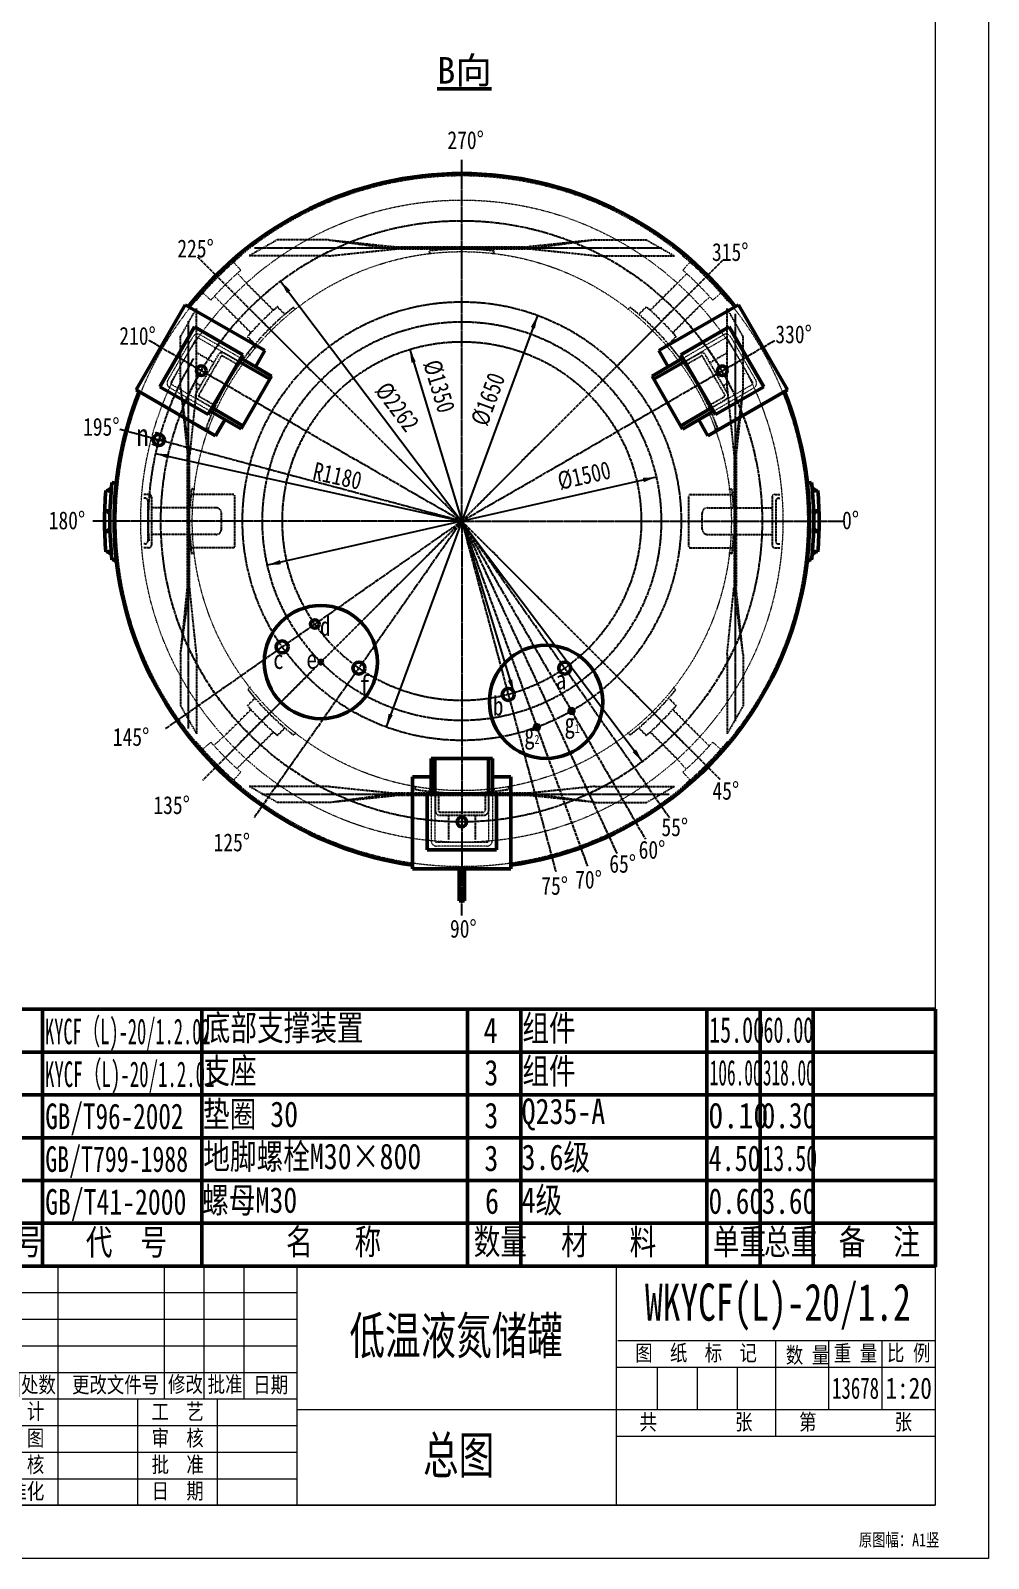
# Model space of a CAD drawing. Header units: millimetres. Extents: x 1505 to 130937, y -44938 to 37032.
# Drawn here: x 10013 to 13616, y -4322 to 1426 of the extents above; entities that cross this region are included whole.
import ezdxf

# ---------------------------------------------------------------- set-up
doc = ezdxf.new("R2010")
doc.units = ezdxf.units.MM
for name, pattern in [('ACAD_ISO02W100_1_1', [12, 1, -1, 1, -1, 1, -1, 1, -1, 1, -1, 1, -1]), ('ACISOTGB', [16, 11, -1, 1, -1, 1, -1]), ('AM_ISO02W050', [2, 1, -1]), ('AM_ISO02W050x2', [2, 1, -1]), ('AM_ISO08W050', [16, 13, -1, 1, -1]), ('AM_ISO08W050_1_1', [16, 13, -1, 1, -1])]:
    doc.linetypes.add(name, pattern=pattern)
for name, color, linetype, lineweight in [('4虚线层', 6, 'ACAD_ISO02W100_1_1', 18), ('6', 2, 'Continuous', 18), ('AM_0', 7, 'Continuous', 50), ('AM_1', 3, 'ACISOTGB', 25), ('AM_10', 7, 'AM_ISO08W050_1_1', 50), ('AM_3', 6, 'AM_ISO02W050', 25), ('AM_5', 3, 'Continuous', 25), ('AM_7', 4, 'AM_ISO08W050', 25), ('CDRAFT0', 7, 'Continuous', 18), ('RAHM2', 1, 'Continuous', 18), ('RAHM5', 7, 'Continuous', 18), ('TILE1', 5, 'Continuous', 18)]:
    doc.layers.add(name, color=color, linetype=linetype, lineweight=lineweight)
doc.styles.add('ACANSTS', font='')
doc.styles.add('HZ', font='', dxfattribs={"width": 0.7})
doc.styles.add('PC_TEXTSTYLE', font='', dxfattribs={"width": 0.8})
doc.styles.get("Standard").update_dxf_attribs({"font": 'txt', "width": 0.8})
doc.styles.add('UserTxtStyle2', font='', dxfattribs={"width": 0.65})
doc.styles.add('UserTxtStyle34', font='', dxfattribs={"width": 0.8628})
doc.styles.add('UserTxtStyle35', font='', dxfattribs={"width": 0.780367})
doc.styles.add('UserTxtStyle45', font='', dxfattribs={"width": 0.737008})
doc.styles.add('UserTxtStyle46', font='', dxfattribs={"width": 0.683109})
doc.styles.add('UserTxtStyle47', font='', dxfattribs={"width": 0.745188})
doc.styles.add('UserTxtStyle48', font='', dxfattribs={"width": 0.630578})
doc.styles.add('UserTxtStyle49', font='', dxfattribs={"width": 0.721659})
doc.styles.add('UserTxtStyle50', font='', dxfattribs={"width": 0.540595})
doc.styles.add('UserTxtStyle51', font='', dxfattribs={"width": 0.496851})
doc.styles.add('UserTxtStyle52', font='', dxfattribs={"width": 0.527964})
doc.styles.add('UserTxtStyle53', font='', dxfattribs={"width": 0.572601})
doc.styles.get('ACANSTS').set_extended_font_data('宋体')
doc.styles.get('HZ').set_extended_font_data('宋体')
doc.styles.get('PC_TEXTSTYLE').set_extended_font_data('宋体')
doc.styles.get('UserTxtStyle2').set_extended_font_data('宋体')
doc.styles.get('UserTxtStyle34').set_extended_font_data('宋体')
doc.styles.get('UserTxtStyle35').set_extended_font_data('宋体')
doc.styles.get('UserTxtStyle45').set_extended_font_data('宋体')
doc.styles.get('UserTxtStyle46').set_extended_font_data('宋体')
doc.styles.get('UserTxtStyle47').set_extended_font_data('宋体')
doc.styles.get('UserTxtStyle48').set_extended_font_data('宋体')
doc.styles.get('UserTxtStyle49').set_extended_font_data('宋体')
doc.styles.get('UserTxtStyle50').set_extended_font_data('宋体')
doc.styles.get('UserTxtStyle51').set_extended_font_data('宋体')
doc.styles.get('UserTxtStyle52').set_extended_font_data('宋体')
doc.styles.get('UserTxtStyle53').set_extended_font_data('宋体')
doc.dimstyles.new('AM_GB$3', dxfattribs={"dimtxt": 3.371484, "dimasz": 2.5, "dimexe": 1, "dimexo": 1, "dimgap": 2.088633, "dimtad": 1, "dimdsep": 46, "dimtxsty": 'Standard', "dimblk": 'NONE', "dimcen": 0, "dimdle": 5, "dimclrd": 256, "dimclre": 256, "dimclrt": 2, "dimadec": 0, "dimazin": 2, "dimtfac": 0.707107, "dimtdec": 3, "dimtmove": 2, "dimatfit": 0, "dimfxl": 1, "dimfrac": 2, "dimtolj": 1, "dimlwd": 18, "dimarcsym": 0})
doc.dimstyles.new('AM_GB$4', dxfattribs={"dimtxt": 3.371484, "dimasz": 2.5, "dimexe": 1, "dimexo": 1, "dimgap": 2.088633, "dimtad": 1, "dimdsep": 46, "dimtxsty": 'Standard', "dimblk": 'NONE', "dimcen": 0, "dimdle": 5, "dimclrd": 256, "dimclre": 256, "dimclrt": 2, "dimadec": 0, "dimazin": 2, "dimtfac": 0.707107, "dimtdec": 3, "dimtofl": 0, "dimtmove": 2, "dimatfit": 0, "dimfxl": 1, "dimfrac": 2, "dimtolj": 1, "dimlwd": 18, "dimarcsym": 0})

# ---------------------------------------------------------------- blocks, each defined once
blk = doc.blocks.new('*X3')
at = {"layer": 'CDRAFT0'}
blk.add_lwpolyline([(500, 200), (500, 16620), (11680, 16620), (11680, 200), (500, 200)], dxfattribs=at)
at = {"layer": 'TILE1'}
blk.add_lwpolyline([(0, 16820), (11880, 16820), (11880, 0), (0, 0)], dxfattribs=at)
at = {"layer": '6', "color": 1, "insert": (11392.6, 94), "char_height": 48.16, "width": 488.344, "attachment_point": 1, "line_spacing_factor": 1.37}
blk.add_mtext('原图幅：A1竖', dxfattribs=at)
blk = doc.blocks.new('*X4')
at = {"layer": 'CDRAFT0'}
for p, q in [((-3600, 0), (-3600, 900)), ((-3600, 900), (0, 900)), ((-3447.7, 400), (-3447.7, 900)), ((-3300, 0), (-3300, 900)), ((-2900, 400), (-2900, 900)), ((-2750, 400), (-2750, 900)), ((-2600, 400), (-2600, 900)), ((-2400, 0), (-2400, 900)), ((-1200, 900), (-1200, 0)), ((0, 900), (0, 0)), ((-1194.4, 620), (0, 620)), ((-600, 261.7), (-600, 620)), ((-400, 360), (-400, 620)), ((-200, 360.6), (-200, 620)), ((-1199.3, 520), (0, 520)), ((-3600, 400), (-2400, 400)), ((-3000, 0), (-3000, 400)), ((-2700, 0.3), (-2700, 400)), ((-2400, 360), (0, 360)), ((-1200, 260), (0, 260)), ((-3600, 0), (0, 0))]:
    blk.add_line(p, q, dxfattribs=at)
at = {"layer": 'RAHM2'}
for p, q in [((-3600, 800), (-2400, 800)), ((-3600, 700), (-2400, 700)), ((-3600, 600), (-2400, 600)), ((-1044.4, 360.6), (-1044.4, 520)), ((-894.4, 360.6), (-894.4, 520)), ((-744.4, 360.6), (-744.4, 520)), ((-3600, 500), (-2400, 500)), ((-3600, 300), (-2400, 300)), ((-3600, 200), (-2400, 200)), ((-3600, 100), (-2400, 100))]:
    blk.add_line(p, q, dxfattribs=at)
for s, insert, char_height, width, attachment_point, style in [('图  纸  标  记', (-900, 570), 60, 698, 5, 'PC_TEXTSTYLE'), ('数 量', (-562.3, 528.3), 60, 247.2, 7, 'PC_TEXTSTYLE'), ('重 量', (-300, 570), 60, 247.6, 5, 'PC_TEXTSTYLE'), ('比 例', (-100, 570), 60, 232.4, 5, 'PC_TEXTSTYLE'), ('标记', (-3523.9, 450), 60, 195.6, 5, 'PC_TEXTSTYLE'), ('处数', (-3373.9, 450), 60, 194.4, 5, 'PC_TEXTSTYLE'), (' 更改文件号', (-3100, 450), 60, 556.8, 5, 'PC_TEXTSTYLE'), ('修改', (-2820.7, 451.8), 60, 196.4, 5, 'PC_TEXTSTYLE'), ('批准', (-2671.7, 451.8), 60, 196.4, 5, 'PC_TEXTSTYLE'), ('日期', (-2500, 450), 60, 176.4, 5, 'PC_TEXTSTYLE'), ('13678', (-300, 440), 80, 270.833, 5, 'UserTxtStyle2'), ('设  计', (-3450, 350), 60, 297.2, 5, 'PC_TEXTSTYLE'), ('工  艺', (-2850, 350), 60, 295.6, 5, 'PC_TEXTSTYLE'), ('共         张', (-900, 310), 60, 657.6, 5, 'PC_TEXTSTYLE'), ('第         张', (-300, 310), 60, 657.2, 5, 'PC_TEXTSTYLE'), ('制  图', (-3450, 250), 60, 294, 5, 'PC_TEXTSTYLE'), ('审  核', (-2850, 250), 60, 294, 5, 'PC_TEXTSTYLE'), ('校  核', (-3450, 150), 60, 296.8, 5, 'PC_TEXTSTYLE'), ('批  准', (-2850, 150), 60, 298.8, 5, 'PC_TEXTSTYLE'), ('标准化', (-3450, 50), 60, 298.4, 5, 'PC_TEXTSTYLE'), ('日  期', (-2850, 50.3), 60, 278.8, 5, 'PC_TEXTSTYLE')]:
    blk.add_mtext(s, dxfattribs=dict(at, insert=insert, char_height=char_height, width=width, attachment_point=attachment_point, style=style))
at = {"layer": 'RAHM2', "color": 2, "insert": (-100, 440), "char_height": 80, "width": 266.133, "attachment_point": 5, "style": 'PC_TEXTSTYLE'}
blk.add_mtext('1:20', dxfattribs=at)
at = {"layer": 'RAHM5', "char_height": 140, "attachment_point": 5, "style": 'HZ'}
for s, insert, width in [('WKYCF(L)-20/1.2', (-592, 745.6), 1554.933), ('低温液氮储罐', (-1802.7, 630.4), 1245.417), ('总图', (-1793.2, 181.1), 400.167)]:
    blk.add_mtext(s, dxfattribs=dict(at, insert=insert, width=width))
blk = doc.blocks.new('*X142')
at = {"layer": 'AM_0', "color": 7}
blk.add_line((9817.2, -2256.5), (13417.2, -2256.5), dxfattribs=at)
at = {"layer": 'AM_0', "color": 1}
for p, q in [((10057.2, -2256.5), (10057.2, -2417.5)), ((10657.2, -2256.5), (10657.2, -2417.5)), ((11657.2, -2256.5), (11657.2, -2417.5)), ((11857.2, -2256.5), (11857.2, -2417.5)), ((12557.2, -2256.5), (12557.2, -2417.5)), ((12757.2, -2256.5), (12757.2, -2417.5)), ((12957.2, -2256.5), (12957.2, -2417.5)), ((9817.2, -2417.5), (13417.2, -2417.5)), ((10057.2, -2417.5), (10057.2, -2578.5)), ((10657.2, -2417.5), (10657.2, -2578.5)), ((11657.2, -2417.5), (11657.2, -2578.5)), ((11857.2, -2417.5), (11857.2, -2578.5)), ((12557.2, -2417.5), (12557.2, -2578.5)), ((12757.2, -2417.5), (12757.2, -2578.5)), ((12957.2, -2417.5), (12957.2, -2578.5)), ((9817.2, -2578.5), (13417.2, -2578.5)), ((10057.2, -2578.5), (10057.2, -2739.5)), ((10657.2, -2578.5), (10657.2, -2739.5)), ((11657.2, -2578.5), (11657.2, -2739.5)), ((11857.2, -2578.5), (11857.2, -2739.5)), ((12557.2, -2578.5), (12557.2, -2739.5)), ((12757.2, -2578.5), (12757.2, -2739.5)), ((12957.2, -2578.5), (12957.2, -2739.5)), ((9817.2, -2739.5), (13417.2, -2739.5)), ((10057.2, -2739.5), (10057.2, -2900.5)), ((10657.2, -2739.5), (10657.2, -2900.5)), ((11657.2, -2739.5), (11657.2, -2900.5)), ((11857.2, -2739.5), (11857.2, -2900.5)), ((12557.2, -2739.5), (12557.2, -2900.5)), ((12757.2, -2739.5), (12757.2, -2900.5)), ((12957.2, -2739.5), (12957.2, -2900.5)), ((9817.2, -2900.5), (13417.2, -2900.5)), ((10057.2, -2900.5), (10057.2, -3061.5)), ((10657.2, -2900.5), (10657.2, -3061.5)), ((11657.2, -2900.5), (11657.2, -3061.5)), ((11857.2, -2900.5), (11857.2, -3061.5)), ((12557.2, -2900.5), (12557.2, -3061.5)), ((12757.2, -2900.5), (12757.2, -3061.5)), ((12957.2, -2900.5), (12957.2, -3061.5)), ((9817.2, -3061.5), (13417.2, -3061.5)), ((10057.2, -3061.5), (10057.2, -3222.5)), ((10657.2, -3061.5), (10657.2, -3222.5)), ((11657.2, -3061.5), (11657.2, -3222.5)), ((11857.2, -3061.5), (11857.2, -3222.5)), ((12557.2, -3061.5), (12557.2, -3222.5)), ((12757.2, -3061.5), (12757.2, -3222.5)), ((12957.2, -3061.5), (12957.2, -3222.5))]:
    blk.add_line(p, q, dxfattribs=at)
at = {"layer": 'AM_0', "color": 7}
blk.add_lwpolyline([(9817.2, -2256.5), (9817.2, -3222.5), (13417.2, -3222.5), (13417.2, -2256.5)], dxfattribs=at)
at = {"layer": 'AM_0', "color": 2, "line_spacing_factor": 1.37}
for s, insert, char_height, width, attachment_point in [('5', (9900.1, -2383.5), 96.3, 60, 7), ('底部支撑装置', (10664.5, -2277.6), 96.33, 941.333, 1), ('4', (11717.2, -2383.5), 96.3, 64.286, 7), ('组件', (11863, -2279.3), 96.33, 304, 1), ('4', (9897.2, -2544.5), 96.3, 64.286, 7), ('支座', (10663, -2439.5), 96.33, 298.667, 1), ('3', (11720.1, -2544.5), 96.3, 60, 7), ('组件', (11863, -2440.3), 96.33, 304, 1), ('3', (9900.1, -2705.5), 96.3, 60, 7), ('垫圈 30', (10661.7, -2603), 96.33, 589.714, 1), ('3', (11720.1, -2705.5), 96.3, 60, 7), ('Q235-A', (11860.2, -2712.6), 96.33, 505.714, 7), ('地脚螺栓M30×800', (10662.8, -2761.5), 96.328, 1455.165, 1), ('3.6级', (11860.2, -2764.8), 96.33, 404.762, 1), ('2', (9900.4, -2866.5), 96.3, 60, 7), ('3', (11720.1, -2866.5), 96.3, 60, 7), ('螺母M30', (10658.6, -2925.8), 96.33, 620, 1), ('6', (11722.7, -3027.5), 96.3, 57.143, 7), ('4级', (11860.2, -2925.8), 96.33, 267.619, 1), ('1', (9912.2, -3027.5), 96.3, 40, 7), ('序号', (9857.4, -3083.5), 96.33, 296, 1), ('代  号', (10220.8, -3084.3), 96.33, 612.571, 1), ('名   称', (10974.3, -3082.6), 96.33, 810.286, 1), ('数量', (11680.1, -3082.6), 96.33, 305.333, 1), ('材   料', (12009, -3083.5), 96.33, 923.81, 1), ('单重', (12579.7, -3082.6), 96.33, 304, 1), ('总重', (12771.6, -3082.6), 96.33, 293.333, 1), ('备  注', (13053.6, -3083.5), 96.33, 639.238, 1)]:
    blk.add_mtext(s, dxfattribs=dict(at, insert=insert, char_height=char_height, width=width, attachment_point=attachment_point))
at = {"layer": 'AM_0', "color": 2, "attachment_point": 7, "line_spacing_factor": 1.37}
for s, insert, char_height, width, style in [('KYCF（L)-20/1.2.02', (10067.3, -2413.5), 96.328, 852.756, 'UserTxtStyle52'), ('15.00', (12565.7, -2383.5), 96.33, 249.979, 'UserTxtStyle48'), ('60.00', (12770, -2383.5), 96.33, 239.558, 'UserTxtStyle53'), ('KYCF（L)-20/1.2.01', (10067.1, -2574.5), 96.328, 847.947, 'UserTxtStyle50'), ('106.00', (12567.7, -2544.5), 96.33, 244.877, 'UserTxtStyle51'), ('318.00', (12767.7, -2544.5), 96.33, 244.877, 'UserTxtStyle51'), ('GB/T96-2002', (10068.1, -2730.6), 96.328, 819.598, 'UserTxtStyle49'), ('0.10', (12562.3, -2705.5), 96.33, 258.733, 'UserTxtStyle34'), ('0.30', (12763.5, -2705.5), 96.33, 250.832, 'UserTxtStyle35'), ('GB/T799-1988', (10068.5, -2891.6), 96.328, 826.46, 'UserTxtStyle46'), ('4.50', (12564, -2866.5), 96.33, 239.525, 'UserTxtStyle47'), ('13.50', (12765.7, -2866.5), 96.33, 249.979, 'UserTxtStyle48'), ('GB/T41-2000', (10067.9, -3052.6), 96.328, 821.237, 'UserTxtStyle45'), ('0.60', (12563.5, -3027.5), 96.33, 250.832, 'UserTxtStyle35'), ('3.60', (12763.5, -3027.5), 96.33, 250.926, 'UserTxtStyle35')]:
    blk.add_mtext(s, dxfattribs=dict(at, insert=insert, char_height=char_height, width=width, style=style))
blk = doc.blocks.new('*X280')
at = {"layer": 'AM_5'}
for points in [[(10953.6, 482.9), (10990.4, 448), (10977.1, 438)], [(12314.4, -1323.9), (12291, -1279), (12277.7, -1289)]]:
    blk.add_hatch(color=256, dxfattribs=at).paths.add_polyline_path(points, flags=0)
blk.add_line((10953.6, 482.9), (12314.4, -1323.9), dxfattribs=at)
at = {"layer": 'AM_5', "color": 2, "insert": (11391.4, 9.7), "char_height": 67.43, "width": 371.566, "attachment_point": 5, "rotation": 306.98391, "line_spacing_factor": 1.37}
blk.add_mtext('%%C2262', dxfattribs=at)
blk = doc.blocks.new('_NONE')
blk = doc.blocks.new('*X281')
at = {"layer": 'AM_5'}
for points in [[(11439.2, 226.1), (11461.7, 180.7), (11445.7, 175.8)], [(11831.3, -1065.7), (11824.7, -1015.4), (11808.8, -1020.3)]]:
    blk.add_hatch(color=256, dxfattribs=at).paths.add_polyline_path(points, flags=0)
blk.add_line((11439.2, 226.1), (11831.3, -1065.7), dxfattribs=at)
at = {"layer": 'AM_5', "color": 2, "insert": (11549.2, 87.3), "char_height": 67.43, "width": 514.428, "attachment_point": 5, "rotation": 286.88581, "line_spacing_factor": 1.37}
blk.add_mtext('%%C1350', dxfattribs=at)
blk = doc.blocks.new('*X282')
at = {"layer": 'AM_5'}
for points in [[(12366.7, -254.1), (12319.8, -273.3), (12316.1, -257)], [(10903.8, -585.5), (10954.4, -582.6), (10950.7, -566.3)]]:
    blk.add_hatch(color=256, dxfattribs=at).paths.add_polyline_path(points, flags=0)
blk.add_line((12366.7, -254.1), (10903.8, -585.5), dxfattribs=at)
at = {"layer": 'AM_5', "color": 2, "insert": (12095.7, -248.9), "char_height": 67.43, "width": 272.84, "attachment_point": 5, "rotation": 12.7642, "line_spacing_factor": 1.37}
blk.add_mtext('%%C1500', dxfattribs=at)
blk = doc.blocks.new('*X283')
at = {"layer": 'AM_5'}
for points in [[(11920, 354.5), (11910.6, 304.7), (11894.9, 310.4)], [(11350.4, -1194.1), (11375.5, -1150), (11359.9, -1144.3)]]:
    blk.add_hatch(color=256, dxfattribs=at).paths.add_polyline_path(points, flags=0)
blk.add_line((11920, 354.5), (11350.4, -1194.1), dxfattribs=at)
at = {"layer": 'AM_5', "color": 2, "insert": (11734.6, 38.7), "char_height": 67.43, "width": 469.096, "attachment_point": 5, "rotation": 69.80516, "line_spacing_factor": 1.37}
blk.add_mtext('%%C1650', dxfattribs=at)
blk = doc.blocks.new('*X334')
at = {"layer": 'AM_3', "linetype": 'AM_ISO02W050x2', "lineweight": 25}
for p, q in [((10500.7, -95.1), (10495.5, -114.4)), ((10495.5, -114.4), (10514.8, -119.6)), ((10495.6, -113.8), (10500.2, -111.2)), ((10495.9, -112.7), (10500, -110.4)), ((10496, -114.6), (10500.6, -111.9)), ((10496.2, -111.6), (10500, -109.4)), ((10496.6, -110.4), (10500.2, -108.3)), ((10496.9, -109.3), (10500.5, -107.2)), ((10497.2, -108.1), (10500.8, -106)), ((10497.2, -114.9), (10501.2, -112.5)), ((10497.5, -107), (10501.1, -104.9)), ((10497.8, -105.9), (10501.4, -103.7)), ((10498.1, -104.7), (10501.8, -102.6)), ((10498.3, -115.2), (10502, -113)), ((10498.4, -103.6), (10502.1, -101.5)), ((10498.7, -102.4), (10502.4, -100.3)), ((10499, -101.3), (10502.7, -99.2)), ((10499.3, -100.2), (10502.9, -98.1)), ((10499.4, -115.5), (10503.1, -113.4)), ((10499.6, -99), (10502.8, -97.2)), ((10499.9, -97.9), (10502.4, -96.4)), ((10500.1, -108.9), (10502.8, -98.8)), ((10500.2, -96.8), (10501.9, -95.8)), ((10500.5, -95.6), (10501.1, -95.3)), ((10500.6, -115.8), (10504.3, -113.7)), ((10501.7, -116.1), (10505.4, -114)), ((10512.7, -115.9), (10502.5, -113.2)), ((10502.9, -116.4), (10506.5, -114.3)), ((10504, -116.7), (10507.7, -114.6)), ((10505.1, -117), (10508.8, -114.9)), ((10506.3, -117.3), (10509.9, -115.2)), ((10507.4, -117.6), (10511.1, -115.5)), ((10508.6, -117.9), (10512.2, -115.8)), ((10509.7, -118.2), (10513.3, -116.2)), ((10510.8, -118.5), (10514, -116.7)), ((10512, -118.8), (10514.5, -117.4)), ((10513.1, -119.1), (10514.8, -118.1)), ((10514.2, -119.4), (10514.9, -119.1))]:
    blk.add_line(p, q, dxfattribs=at)
for centre, radius, start, end in [((10503.4, -109.8), 3.5, 165, 255), ((10499.9, -98), 3, 345, 75), ((10511.9, -118.8), 3, 345, 75)]:
    blk.add_arc(centre, radius, start, end, dxfattribs=at)
blk = doc.blocks.new('*X335')
at = {"layer": 'AM_3', "linetype": 'AM_ISO02W050x2', "lineweight": 25}
for p, q in [((10476.7, -109.4), (10476.1, -109.7)), ((10477.8, -109.7), (10476.1, -110.7)), ((10476.2, -109.2), (10495.5, -114.4)), ((10479, -110), (10476.4, -111.5)), ((10480.1, -110.3), (10476.9, -112.1)), ((10481.2, -110.6), (10477.7, -112.7)), ((10488.4, -115.6), (10478.3, -112.9)), ((10482.4, -110.9), (10478.7, -113)), ((10483.5, -111.2), (10479.8, -113.3)), ((10484.6, -111.5), (10481, -113.6)), ((10485.8, -111.8), (10482.1, -113.9)), ((10486.9, -112.1), (10483.2, -114.2)), ((10488.1, -112.4), (10484.4, -114.6)), ((10489.2, -112.7), (10485.5, -114.9)), ((10490.3, -113), (10486.7, -115.2)), ((10491.5, -113.3), (10487.8, -115.5)), ((10492.6, -113.7), (10488.9, -115.8)), ((10493.8, -114), (10489.7, -116.3)), ((10494.9, -114.3), (10490.3, -116.9)), ((10495.5, -114.4), (10490.3, -133.7)), ((10491.7, -128.6), (10488.1, -130.7)), ((10488.2, -130.1), (10490.9, -119.9)), ((10491.4, -129.8), (10488.2, -131.6)), ((10492, -127.5), (10488.3, -129.6)), ((10491.1, -130.9), (10488.5, -132.4)), ((10492.3, -126.4), (10488.6, -128.5)), ((10492.6, -125.2), (10488.9, -127.3)), ((10490.8, -132), (10489, -133)), ((10492.9, -124.1), (10489.2, -126.2)), ((10493.2, -122.9), (10489.5, -125.1)), ((10493.5, -121.8), (10489.8, -123.9)), ((10490.5, -133.2), (10489.8, -133.6)), ((10493.8, -120.7), (10490.1, -122.8)), ((10494.1, -119.5), (10490.4, -121.6)), ((10495.3, -115), (10490.7, -117.6)), ((10494.4, -118.4), (10490.7, -120.5)), ((10495, -116.1), (10491, -118.4)), ((10494.7, -117.2), (10491, -119.4))]:
    blk.add_line(p, q, dxfattribs=at)
for centre, radius, start, end in [((10479.1, -110), 3, 165, 255), ((10491.1, -130.8), 3, 165, 255), ((10487.5, -119), 3.5, 345, 75)]:
    blk.add_arc(centre, radius, start, end, dxfattribs=at)
blk = doc.blocks.new('*X514')
at = {"layer": 'AM_5'}
blk.add_hatch(color=256, dxfattribs=at).paths.add_polyline_path([(10483, -165.3), (10533.6, -167.9), (10530, -184.2)], flags=0)
blk.add_line((10483, -165.3), (11635.2, -419.8), dxfattribs=at)
at = {"layer": 'AM_5', "color": 2, "insert": (11167.5, -249.9), "char_height": 67.43, "width": 260.396, "attachment_point": 5, "rotation": 347.54348, "line_spacing_factor": 1.37}
blk.add_mtext('R1180', dxfattribs=at)

msp = doc.modelspace()

# ---------------------------------------------------------------- linework, layer by layer
at = {"layer": '4虚线层', "linetype": 'ACAD_ISO02W100_1_1', "lineweight": 18}
for p, q in [((10806.22774, 578.96687), (10799.1289, 586.07016)), ((12464.31008, 578.90138), (12471.41373, 586.00058)), ((10803.71172, 524.19085), (10777.27236, 554.20686)), ((12466.80654, 524.13859), (12493.24778, 554.15293)), ((10830.18904, 470.08054), (10791.27865, 513.09217)), ((12440.26987, 470.08056), (12481.26192, 511.20478)), ((10636.51541, 409.26794), (10629.41621, 416.37159)), ((10691.2782, 411.7644), (10661.26386, 438.20564)), ((10745.33623, 385.22773), (10704.21201, 426.21978)), ((12525.12268, 385.22775), (12568.13431, 424.13814)), ((12579.23299, 411.70507), (12609.249, 438.14442)), ((12634.00901, 409.18905), (12641.1123, 416.28789)), ((10529.0289, 109.22846), (10624.0289, 273.77328)), ((10541.15326, 102.22846), (10636.15326, 266.77328)), ((10796.76988, 180.96944), (10644.34941, 268.96944)), ((10803.76988, 193.09379), (10651.34941, 281.09379)), ((12466.75198, 192.98538), (12619.17245, 280.98538)), ((12473.75198, 180.86102), (12626.17245, 268.86102)), ((12634.3686, 266.66487), (12729.3686, 102.12004)), ((12646.49296, 273.66487), (12741.49296, 109.12004)), ((10688.76988, -6.09205), (10536.34941, 81.90795)), ((10695.76988, 6.03231), (10543.34941, 94.03231)), ((12574.75198, 5.92389), (12727.17245, 93.92389)), ((12581.75198, -6.20047), (12734.17245, 81.79953)), ((10636.44992, -1248.8144), (10629.34662, -1255.91324)), ((10691.22594, -1251.33042), (10661.20993, -1277.76977)), ((10745.33625, -1224.8531), (10702.32462, -1263.76349)), ((12525.1227, -1224.85308), (12566.24692, -1265.84513)), ((12579.18072, -1251.38975), (12609.19507, -1277.83099)), ((12633.94352, -1248.89329), (12641.04272, -1255.99694)), ((10830.18906, -1309.70591), (10789.19701, -1350.83013)), ((12440.26989, -1309.70589), (12479.18028, -1352.71752)), ((10803.65239, -1363.76394), (10777.21115, -1393.77828)), ((12466.74721, -1363.8162), (12493.18656, -1393.83221)), ((10806.14885, -1418.52673), (10799.0452, -1425.62593)), ((12464.23119, -1418.59222), (12471.33003, -1425.69551)), ((11520.16704, -1446.331), (11520.16704, -1622.331)), ((11534.16704, -1446.331), (11534.16704, -1622.331)), ((11736.16704, -1446.331), (11736.16704, -1622.331)), ((11750.16704, -1446.331), (11750.16704, -1622.331)), ((11730.16704, -1628.331), (11540.16704, -1628.331)), ((11730.16704, -1642.331), (11540.16704, -1642.331))]:
    msp.add_line(p, q, dxfattribs=at)
for centre, radius in [((11635.22946, -419.81268), 1300), ((11635.22904, -419.81225), 1207.99966), ((11635.23015, -419.81336), 1014)]:
    msp.add_circle(centre, radius, dxfattribs=at)
for centre, radius, start, end in [((11635.22937, -419.81254), 1298, 129.693172956, 140.302303604), ((11635.2296, -419.81258), 1298, 39.693172956, 50.302303604), ((11635.22937, -419.81254), 1258, 131.374947839, 138.621453389), ((11635.2296, -419.81258), 1258, 41.374947839, 48.621453389), ((10641.34941, 263.77328), 20, 60, 150), ((10641.34941, 263.77328), 6, 60, 150), ((12629.17245, 263.66487), 20, 30, 120), ((12629.17245, 263.66487), 6, 30, 120), ((10546.34941, 99.22846), 20, 150, 240), ((10546.34941, 99.22846), 6, 150, 240), ((12724.17245, 99.12004), 6, 300, 30), ((12724.17245, 99.12004), 20, 300, 30), ((11635.22933, -419.81277), 1298, 219.693172956, 230.302303604), ((11635.22933, -419.81277), 1258, 221.374947839, 228.621453389), ((11635.22956, -419.81281), 1298, 309.693172956, 320.302303604), ((11635.22956, -419.81281), 1258, 311.374947839, 318.621453389), ((11540.16704, -1622.331), 20, 180, 270), ((11540.16704, -1622.331), 6, 180, 270), ((11730.16704, -1622.331), 6, 270, 360), ((11730.16704, -1622.331), 20, 270, 360)]:
    msp.add_arc(centre, radius, start, end, dxfattribs=at)
at = {"layer": 'AM_0'}
for p, q in [((10409.96837, 73.97272), (10594.99969, 394.45636)), ((10894.19551, 221.71557), (10594.99969, 394.45636)), ((12376.32635, 221.60715), (12675.52217, 394.34794)), ((12675.49086, 394.40218), (12860.52217, 73.91854)), ((10499.40455, 85.91757), (10629.40455, 311.08417)), ((10811.26988, 206.08417), (10629.40455, 311.08417)), ((12459.25198, 205.97576), (12641.11731, 310.97576)), ((12641.11731, 310.97576), (12771.11731, 85.80915)), ((10681.26988, -19.08243), (10811.26988, 206.08417)), ((10912.81729, 113.96944), (10796.76988, 180.96944)), ((10919.81729, 126.09379), (10803.76988, 193.09379)), ((10859.19551, 161.09379), (10894.19551, 221.71557)), ((12350.70457, 125.98538), (12466.75198, 192.98538)), ((12357.70457, 113.86102), (12473.75198, 180.86102)), ((12376.32635, 221.60715), (12411.32635, 160.98538)), ((12459.25198, 205.97576), (12589.25198, -19.19085)), ((10804.81729, -73.09205), (10919.81729, 126.09379)), ((12350.70457, 125.98538), (12465.70457, -73.20047)), ((10709.19551, -98.71383), (10409.99969, 74.02696)), ((10681.26988, -19.08243), (10499.40455, 85.91757)), ((12561.32635, -98.82225), (12860.52217, 73.91854)), ((12589.25198, -19.19085), (12771.11731, 85.80915)), ((10811.81729, -60.96769), (10695.76988, 6.03231)), ((12458.70457, -61.07611), (12574.75198, 5.92389)), ((10804.81729, -73.09205), (10688.76988, -6.09205)), ((10709.19551, -98.71383), (10744.19551, -38.09205)), ((12465.70457, -73.20047), (12581.75198, -6.20047)), ((12526.32635, -38.20047), (12561.32635, -98.82225)), ((10319.15721, -274.8127), (10335.06184, -276.55706)), ((12951.30168, -274.8127), (12935.39706, -276.55706)), ((10296.13652, -304.8127), (10316.06382, -306.5164)), ((10301.28447, -305.25283), (10317.14701, -294.49037)), ((12969.17443, -305.25283), (12953.31189, -294.49037)), ((12974.32238, -304.8127), (12954.39508, -306.5164)), ((10291.82217, -379.8127), (10311.81339, -380.40529)), ((10296.98664, -379.96579), (10311.51041, -392.47621)), ((12978.63672, -379.8127), (12958.64551, -380.40529)), ((12973.47226, -379.96579), (12958.94848, -392.47621)), ((10291.82217, -459.8127), (10311.81339, -459.22011)), ((10296.98664, -459.65961), (10311.51041, -447.14919)), ((12978.63672, -459.8127), (12958.64551, -459.22011)), ((12973.47226, -459.65961), (12958.94848, -447.14919)), ((10296.13652, -534.8127), (10316.06382, -533.10899)), ((10301.28447, -534.37257), (10317.14701, -545.13503)), ((10319.15721, -564.8127), (10335.06184, -563.06834)), ((10323.60821, -564.32453), (10336.12318, -572.43521)), ((12946.85069, -564.32453), (12934.33571, -572.43521)), ((12951.30168, -564.8127), (12935.39706, -563.06834)), ((12969.17443, -534.37257), (12953.31189, -545.13503)), ((12974.32238, -534.8127), (12954.39508, -533.10899)), ((11750.16704, -1312.331), (11520.16704, -1312.331)), ((11520.16704, -1312.331), (11520.16704, -1446.331)), ((11534.16704, -1312.331), (11534.16704, -1446.331)), ((11736.16704, -1312.331), (11736.16704, -1446.331)), ((11750.16704, -1312.331), (11750.16704, -1446.331)), ((11520.16704, -1382.331), (11450.16704, -1382.331)), ((11450.16704, -1382.331), (11450.16704, -1727.81258)), ((11820.16704, -1382.331), (11750.16704, -1382.331)), ((11820.16704, -1382.331), (11820.16704, -1727.81258)), ((11765.16704, -1446.331), (11505.16704, -1446.331)), ((11505.16704, -1446.331), (11505.16704, -1656.331)), ((11765.16704, -1446.331), (11765.16704, -1656.331)), ((11765.16704, -1656.331), (11505.16704, -1656.331)), ((11820.22966, -1727.81258), (11450.16704, -1727.81258)), ((11625.2296, -1847.81258), (11625.2296, -1727.81258)), ((11645.2296, -1847.81258), (11645.2296, -1727.81258)), ((11645.2296, -1847.81258), (11625.2296, -1847.81258))]:
    msp.add_line(p, q, dxfattribs=at)
for centre, radius in [((10655.19332, 146.08395), 18), ((12615.32854, 145.97553), 18), ((10495.43693, -114.40604), 21), ((11104.89952, -950.14266), 213), ((11082.30197, -806.97667), 16), ((10959.42917, -893.01314), 22.50223), ((11952.1933, -1099.54342), 213), ((11104.8995, -950.14264), 7), ((11248.06551, -972.7402), 22.5), ((12022.3937, -972.74021), 22.50223), ((12022.3937, -972.74021), 22.50223), ((12022.3937, -972.74021), 22.5), ((11809.93246, -1071.81251), 22.5), ((12047.72958, -1134.28355), 9), ((11917.39624, -1195.05898), 9), ((11635.16704, -1551.49715), 18)]:
    msp.add_circle(centre, radius, dxfattribs=at)
for centre, radius, start, end in [((11635.2296, -419.81258), 1308, 38.128255914, 141.866203193), ((11417.9245, -545.2596), 1556.77328, 36.8221293, 36.857536971), ((11635.2296, -419.81258), 1308, 158.128254519, 261.866205984), ((11852.52252, -545.2808), 1556.77328, 156.8221293, 156.857536971), ((11635.2296, -419.81258), 1308, 278.128257309, 21.866204588), ((11641.22945, -419.8127), 1330, 173.741026694, 186.258973306), ((11641.22945, -419.8127), 1314, 173.741026694, 186.258973306), ((11629.22945, -419.8127), 1314, 353.741026694, 6.258973306), ((11629.22945, -419.8127), 1330, 353.741026694, 6.258973306), ((11641.22945, -419.8127), 1350, 175.113326178, 184.886673822), ((11629.22945, -419.8127), 1350, 355.113326178, 4.886673822), ((11635.24188, -168.89727), 1556.77328, 276.8221293, 276.857536971)]:
    msp.add_arc(centre, radius, start, end, dxfattribs=at)
at = {"layer": 'AM_1', "linetype": 'ACISOTGB', "lineweight": 25}
for centre, start, end in [((11852.52252, -545.2808), 143.136885932, 143.172322674), ((11417.9245, -545.2596), 23.136885932, 23.172322674), ((11635.24188, -168.89727), 263.136885932, 263.172322674)]:
    msp.add_arc(centre, 1556.77328, start, end, dxfattribs=at)
at = {"layer": 'AM_3', "linetype": 'AM_ISO02W050', "lineweight": 25}
for p, q in [((10940.42464, 638.18731), (10835.2295, 578.18731)), ((11135.2295, 638.18731), (10940.42464, 638.18731)), ((11135.2295, 638.18731), (11385.44206, 612.18731)), ((11135.2295, 638.18731), (11385.44206, 604.18731)), ((12135.2295, 638.18731), (11885.01693, 612.18731)), ((12135.2295, 638.18731), (11885.01693, 604.18731)), ((12135.2295, 638.18731), (12330.03435, 638.18731)), ((12330.03435, 638.18731), (12435.2295, 578.18731)), ((11135.2295, 578.18731), (10835.2295, 578.18731)), ((11135.2295, 578.18731), (11385.44206, 604.18731)), ((11385.44206, 612.18731), (11885.01693, 612.18731)), ((11385.44206, 604.18731), (11885.01693, 604.18731)), ((11515.22946, 585.04753), (11513.80654, 596.96286)), ((11755.22946, 585.04753), (11756.65239, 596.96286)), ((12135.2295, 578.18731), (11885.01693, 604.18731)), ((12135.2295, 578.18731), (12435.2295, 578.18731)), ((10926.49144, 373.77817), (10830.18906, 470.08056)), ((12343.96748, 373.77817), (12440.26987, 470.08056)), ((10577.22948, 274.99223), (10637.22948, 380.18737)), ((10637.22948, 80.18737), (10637.22948, 380.18737)), ((10841.63863, 288.92536), (10745.33625, 385.22774)), ((10969.55258, 358.2942), (10941.18591, 386.66086)), ((11009.53882, 375.5836), (11002.11957, 385.01518)), ((12260.9201, 375.5836), (12268.33936, 385.01518)), ((12300.90635, 358.2942), (12329.27301, 386.66086)), ((12428.82029, 288.92536), (12525.12268, 385.22775)), ((12633.22944, 80.1873), (12633.22944, 380.1873)), ((12693.22944, 274.99216), (12633.22944, 380.1873)), ((10577.22948, 80.18737), (10577.22948, 274.99223)), ((10857.1226, 245.86422), (10828.75594, 274.23089)), ((10859.51498, 230.1189), (10850.31678, 237.8256)), ((12413.33633, 245.86422), (12441.70299, 274.23089)), ((12693.22944, 80.1873), (12693.22944, 274.99216)), ((10718.48067, 205.31264), (10635.48067, 61.55243)), ((10701.98068, 176.73379), (10637.22948, 214.11791)), ((10728.87298, 199.31264), (10645.87298, 55.55243)), ((10795.70018, 166.50344), (10735.7031, 201.14277)), ((10802.65822, 176.34262), (10741.7031, 211.53508)), ((10839.8332, 205.87798), (10830.40162, 213.29723)), ((12467.80071, 176.34262), (12528.75583, 211.53508)), ((12474.75875, 166.50344), (12534.75583, 201.14277)), ((12624.58595, 55.55243), (12541.58595, 199.31264)), ((12634.97826, 61.55243), (12551.97826, 205.31264)), ((12568.47826, 176.73381), (12633.22944, 214.11792)), ((10577.22948, 133.28887), (10571.90149, 136.365)), ((12693.22944, 133.28888), (12698.55745, 136.36501)), ((10577.22948, 80.18737), (10603.22948, -170.02519)), ((10577.22948, 80.18737), (10611.22948, -170.02519)), ((10637.22948, 80.18737), (10611.22948, -170.02519)), ((10651.98068, 90.13125), (10637.22948, 98.64786)), ((12618.47826, 90.13126), (12633.22944, 98.64786)), ((12633.22944, 80.1873), (12659.22944, -170.02526)), ((12693.22944, 80.1873), (12659.22944, -170.02526)), ((12693.22944, 80.1873), (12667.22944, -170.02526)), ((10702.65822, 3.13754), (10641.7031, 38.32999)), ((10707.70018, 14.08297), (10647.7031, 48.7223)), ((12562.75875, 14.08297), (12622.75583, 48.7223)), ((12567.80071, 3.13754), (12628.75583, 38.32999)), ((10500.91387, -94.13415), (10481.82865, -88.65386)), ((10501.43151, -92.2023), (10482.39143, -86.69997)), ((10684.51498, -72.98999), (10673.24168, -68.87747)), ((12585.94395, -72.98999), (12597.21725, -68.87747)), ((10489.52584, -136.63488), (10470.28548, -131.87999)), ((10490.04348, -134.70303), (10470.77504, -129.90648)), ((10603.22948, -669.60007), (10603.22948, -170.02519)), ((10611.22948, -669.60007), (10611.22948, -170.02519)), ((12659.22944, -170.02526), (12659.22944, -669.60014)), ((12667.22944, -170.02526), (12667.22944, -669.60014)), ((10458.22947, -319.81266), (10439.40339, -319.81266)), ((10444.22947, -333.81266), (10439.40339, -333.81266)), ((10454.22947, -343.81266), (10454.22947, -495.81266)), ((10468.22947, -329.81266), (10468.22947, -509.81266)), ((10775.96216, -319.81266), (10616.12397, -319.81266)), ((10630.36928, -299.81266), (10618.45394, -298.38974)), ((10780.96216, -514.81266), (10780.96216, -324.81266)), ((12489.49677, -514.81266), (12489.49677, -324.81266)), ((12494.49677, -319.81266), (12654.33495, -319.81266)), ((12640.08965, -299.81266), (12652.00499, -298.38974)), ((12640.08965, -299.81266), (12652.00499, -298.38974)), ((12802.22945, -329.81266), (12802.22945, -509.81266)), ((12812.22945, -319.81266), (12831.05552, -319.81266)), ((12816.22945, -343.81266), (12816.22945, -495.81266)), ((12826.22945, -333.81266), (12831.05552, -333.81266)), ((10710.96216, -369.81266), (10468.22947, -369.81266)), ((10730.96216, -449.81266), (10730.96216, -389.81266)), ((12539.49676, -449.81266), (12539.49676, -389.81266)), ((12559.49676, -369.81266), (12802.22945, -369.81266)), ((10444.22947, -505.81266), (10439.40339, -505.81266)), ((10710.96216, -469.81266), (10468.22947, -469.81266)), ((12559.49676, -469.81266), (12802.22945, -469.81266)), ((12826.22945, -505.81266), (12831.05552, -505.81266)), ((10458.22947, -519.81266), (10439.40339, -519.81266)), ((10775.96216, -519.81266), (10616.12397, -519.81266)), ((10618.45394, -541.23559), (10630.36928, -539.81266)), ((12494.49677, -519.81266), (12654.33495, -519.81266)), ((12640.08965, -539.81266), (12652.00499, -541.23559)), ((12652.00499, -541.23559), (12640.08965, -539.81266)), ((12812.22945, -519.81266), (12831.05552, -519.81266)), ((10577.22948, -919.81263), (10603.22948, -669.60007)), ((10577.22948, -919.81263), (10611.22948, -669.60007)), ((10637.22948, -919.81263), (10611.22948, -669.60007)), ((12633.22944, -919.8127), (12659.22944, -669.60014)), ((12693.22944, -919.8127), (12659.22944, -669.60014)), ((12693.22944, -919.8127), (12667.22944, -669.60014)), ((10577.22948, -919.81263), (10577.22948, -1114.61749)), ((10637.22948, -919.81263), (10637.22948, -1219.81263)), ((12633.22944, -919.8127), (12633.22944, -1219.8127)), ((12693.22944, -919.8127), (12693.22944, -1114.61756)), ((10857.1226, -1085.48955), (10828.75594, -1113.85621)), ((10839.8332, -1045.5033), (10830.40162, -1052.92256)), ((12413.33633, -1085.48955), (12441.70299, -1113.85621)), ((12430.62573, -1045.5033), (12440.05731, -1052.92256)), ((10577.22948, -1114.61749), (10637.22948, -1219.81263)), ((10841.63862, -1128.55068), (10745.33624, -1224.85306)), ((12428.82029, -1128.55068), (12525.12268, -1224.85307)), ((12693.22944, -1114.61756), (12633.22944, -1219.8127)), ((10969.55258, -1197.91952), (10941.18591, -1226.28619)), ((12300.90635, -1197.91952), (12329.27301, -1226.28619)), ((10926.49144, -1213.40349), (10830.18905, -1309.70588)), ((11009.53882, -1215.20893), (11002.11957, -1224.64051)), ((12260.9201, -1215.20893), (12268.33936, -1224.64051)), ((12343.96748, -1213.4035), (12440.26987, -1309.70589)), ((11135.22943, -1417.81264), (10835.22943, -1417.81264)), ((10940.42457, -1477.81264), (10835.22943, -1417.81264)), ((11135.22943, -1417.81264), (11385.44199, -1443.81264)), ((11460.22946, -1416.5669), (11458.15437, -1428.38612)), ((11515.22946, -1424.67285), (11513.80654, -1436.58819)), ((11755.22946, -1424.67285), (11756.65239, -1436.58819)), ((11810.22946, -1416.5669), (11812.30456, -1428.38612)), ((12135.22943, -1417.81264), (11885.01686, -1443.81264)), ((12135.22943, -1417.81264), (12435.22943, -1417.81264)), ((12330.03428, -1477.81264), (12435.22943, -1417.81264)), ((11135.22943, -1477.81264), (10940.42457, -1477.81264)), ((11135.22943, -1477.81264), (11385.44199, -1443.81264)), ((11135.22943, -1477.81264), (11385.44199, -1451.81264)), ((11885.01686, -1443.81264), (11385.44199, -1443.81264)), ((11885.01686, -1451.81264), (11385.44199, -1451.81264)), ((11535.22946, -1438.91815), (11535.22946, -1509.30306)), ((11547.22946, -1440.02441), (11547.22946, -1509.30306)), ((11723.22946, -1440.02441), (11723.22946, -1509.30306)), ((11735.22946, -1438.91815), (11735.22946, -1509.30306)), ((12135.22943, -1477.81264), (11885.01686, -1443.81264)), ((12135.22943, -1477.81264), (11885.01686, -1451.81264)), ((12135.22943, -1477.81264), (12330.03428, -1477.81264)), ((11552.22946, -1514.30306), (11718.22946, -1514.30306)), ((11552.22946, -1526.30306), (11718.22946, -1526.30306)), ((11585.22948, -1526.30306), (11585.22948, -1618.77055)), ((11685.22948, -1526.30306), (11685.22948, -1618.77055))]:
    msp.add_line(p, q, dxfattribs=at)
msp.add_circle((10495.47868, -114.41858), 21, dxfattribs=at)
for centre, radius, start, end in [((11635.22946, -419.81266), 1024, 83.190011343, 96.809988657), ((11635.22946, -419.81266), 1064, 130.714977977, 139.285022024), ((11635.22946, -419.81266), 1024, 128.190011343, 141.809988657), ((11635.22946, -419.81266), 1024, 38.190011343, 51.809988657), ((11635.22946, -419.81266), 1064, 40.714977977, 49.285022023), ((11635.22946, -419.81266), 1024, 140.042077259, 159.957922741), ((11635.22946, -419.81266), 1024, 20.042077259, 39.957922742), ((10733.2031, 196.81264), 17, 60, 150), ((10733.2031, 196.81264), 5, 60, 150), ((12537.25583, 196.81264), 17, 30, 120), ((12537.25583, 196.81264), 5, 30, 120), ((10650.2031, 53.05243), 17, 150, 240), ((12620.25583, 53.05243), 17, 300, 30), ((10650.2031, 53.05243), 5, 150, 240), ((12620.25583, 53.05243), 5, 300, 30), ((10495.47868, -114.41858), 23, 255, 75.000811029), ((10444.22947, -343.81266), 10, 0, 90), ((10458.22947, -329.81266), 10, 0, 90), ((11635.22946, -419.81266), 1024, 173.190011343, 177.201241637), ((10775.96216, -324.81266), 5, 0, 90), ((12494.49677, -324.81266), 5, 90, 180), ((11635.22946, -419.81266), 1024, 2.798758363, 6.809988657), ((11635.22946, -419.81266), 1024, 2.798758363, 6.809988657), ((12812.22945, -329.81266), 10, 90, 180), ((12826.22945, -343.81266), 10, 90, 180), ((10710.96216, -389.81266), 20, 0, 90), ((12559.49676, -389.81266), 20, 90, 180), ((10710.96216, -449.81266), 20, 270, 0), ((12559.49676, -449.81266), 20, 180, 270), ((10444.22947, -495.81266), 10, 270, 0), ((10458.22947, -509.81266), 10, 270, 0), ((11635.22946, -419.81266), 1024, 182.798758363, 186.809988657), ((10775.96216, -514.81266), 5, 270, 0), ((12494.49677, -514.81266), 5, 180, 270), ((11635.22946, -419.81266), 1024, 353.190011343, 357.201241637), ((11635.22946, -419.81266), 1024, 353.190011343, 357.201241637), ((12812.22945, -509.81266), 10, 180, 270), ((12826.22945, -495.81266), 10, 180, 270), ((11635.22946, -419.81266), 1024, 218.190011342, 231.809988657), ((11635.22946, -419.81266), 1024, 308.190011343, 321.809988657), ((11635.22946, -419.81266), 1064, 220.714977977, 229.285022023), ((11635.22946, -419.81266), 1064, 310.714977977, 319.285022024), ((11635.22946, -419.81266), 1024, 260.042077259, 279.957922741), ((11635.22946, -419.81266), 1024, 263.190011343, 276.809988657), ((11552.22946, -1509.30306), 17, 180, 270), ((11552.22946, -1509.30306), 5, 180, 270), ((11718.22946, -1509.30306), 5, 270, 0), ((11718.22946, -1509.30306), 17, 270, 0)]:
    msp.add_arc(centre, radius, start, end, dxfattribs=at)
at = {"layer": 'AM_7', "linetype": 'AM_ISO08W050', "lineweight": 25}
for p, q in [((11635.2296, -419.81258), (11635.2296, 939.1544)), ((10855.21698, 608.18731), (12388.0235, 608.18731)), ((11635.22946, -419.81268), (10642.31327, 573.10352)), ((11635.22946, -419.81268), (12620.95143, 565.90929)), ((12663.22944, 360.19982), (12663.22944, -1172.6067)), ((10607.22948, -1199.82515), (10607.22948, 332.98137)), ((11635.2296, -419.81258), (10458.36103, 259.65281)), ((11635.2296, -419.81258), (12813.37056, 260.38743)), ((11635.23025, -419.81258), (10348.70134, -75.08991)), ((11635.2296, -419.81258), (10247.12625, -419.81258)), ((11635.22959, -419.81259), (10520.85522, -1200.10592)), ((11635.22946, -419.81268), (10659.87154, -1395.1706)), ((11635.22959, -419.81259), (10854.93626, -1534.18696)), ((11635.2296, -419.81258), (11634.64773, -1903.35619)), ((11635.22946, -419.81268), (12608.86282, -1393.44603)), ((11635.22958, -419.81261), (11988.38172, -1737.79422)), ((11635.2296, -419.81119), (12218.14675, -1669.88337)), ((11635.2296, -419.81258), (13074.44326, -419.81258)), ((11635.2296, -419.81258), (12415.55208, -1534.22857)), ((11635.2296, -419.81263), (12326.1118, -1616.4557)), ((11635.2307, -419.81212), (12107.82012, -1718.24659)), ((12415.24194, -1447.81264), (10882.43543, -1447.81264))]:
    msp.add_line(p, q, dxfattribs=at)
for centre, radius in [((11634.04268, -420.49785), 1131), ((11635.2296, -419.81258), 825), ((11635.2296, -419.81258), 750), ((11635.2296, -419.81258), 675)]:
    msp.add_circle(centre, radius, dxfattribs=at)
msp.add_arc((11635.22926, -419.81371), 1180, 148.797513412, 183.594878726, dxfattribs=at)

# ---------------------------------------------------------------- block references
at = {"layer": 'AM_0', "linetype": 'Continuous', "lineweight": 18}
for name, p in [('*X3', (1736.32433, -4322.46871)), ('*X4', (13416.32433, -4122.46871))]:
    msp.add_blockref(name, p, dxfattribs=at)
at = {"layer": 'AM_0'}
msp.add_blockref('*X142', (0, 0), dxfattribs=at)
at = {"layer": 'AM_3', "linetype": 'AM_ISO02W050', "lineweight": 25}
for name in ['*X335', '*X334']:
    msp.add_blockref(name, (0, 0), dxfattribs=at)

# ---------------------------------------------------------------- texts
at = {"layer": 'AM_0', "color": 2, "attachment_point": 1, "line_spacing_factor": 1.37}
for s, insert, char_height, width in [('g', (11870.18166, -1184.06699), 72.24609, 115.7142857), ('g', (12021.59258, -1143.20234), 72.24609, 115.7142857), ('1', (12060.16401, -1183.20209), 33.71508, 93.1429714), ('2', (11908.75309, -1224.06674), 33.71508, 105.1430571)]:
    msp.add_mtext(s, dxfattribs=dict(at, insert=insert, char_height=char_height, width=width))
at = {"layer": 'AM_10', "color": 2, "linetype": 'AM_ISO08W050_1_1', "lineweight": 50, "insert": (11645.05142, 1270.89286), "char_height": 100, "width": 457.1428571, "attachment_point": 5, "style": 'ACANSTS'}
msp.add_mtext('{\\LB向}', dxfattribs=at)
at = {"layer": 'AM_5', "color": 2, "line_spacing_factor": 1.37}
for s, insert, char_height, width, attachment_point in [('270%%D', (11580.96434, 978.95605), 67.429688, 174, 7), ('225%%D', (10564.94406, 571.30165), 67.429688, 174, 7), ('315%%D', (12576.35678, 557.96358), 67.429688, 162, 7), ('210%%D', (10346.71469, 242.48621), 67.429688, 162, 7), ('330%%D', (12814.67384, 248.43648), 67.429688, 174, 7), ('195%%D', (10210.35904, -99.66363), 67.429688, 162, 7), ('n', (10410.8826, -137.11782), 84.28711, 45, 7), ('180%%D', (10081.11161, -451.54047), 67.429688, 162, 7), ('0%%D', (13065.63345, -451.34579), 67.429688, 68, 7), ('d', (11101.6522, -852.78618), 72.24609, 38.5714286, 7), ('c', (10925.68139, -977.11257), 72.24609, 38.5714286, 7), ('e', (11050.57293, -903.12089), 72.24609, 182.4644831, 1), ('f', (11250.20519, -1071.30531), 72.24609, 34.3570312, 7), ('a', (11988.76715, -1054.32093), 72.24609, 38.5714286, 7), ('b', (11752.55975, -1152.55565), 72.24609, 38.5714286, 7), ('145%%D', (10322.45736, -1266.54327), 67.429688, 162, 7), ('45%%D', (12578.07018, -1468.87308), 67.429688, 120, 7), ('135%%D', (10474.95307, -1522.9588), 67.429688, 162, 7), ('55%%D', (12386.01937, -1606.0961), 67.429688, 120, 7), ('125%%D', (10701.34562, -1663.05821), 67.429688, 162, 7), ('60%%D', (12300.36156, -1690.94643), 67.429688, 120, 7), ('65%%D', (12190.00125, -1743.68851), 67.429688, 120, 7), ('75%%D', (11934.09335, -1826.69596), 67.429688, 120, 7), ('70%%D', (12061.51907, -1803.30942), 67.429688, 120, 7), ('90%%D', (11590.65747, -1987.95187), 67.429688, 120, 7)]:
    msp.add_mtext(s, dxfattribs=dict(at, insert=insert, char_height=char_height, width=width, attachment_point=attachment_point))

# ---------------------------------------------------------------- dimensions: what is measured, and where the dimension line sits
at = {"layer": 'AM_5'}
for p1, p2, picture, middle in [((12314.44183, -1323.94569), (10953.64353, 482.94999), '*X280', (11339.52396, -29.4299)), ((11350.42838, -1194.09499), (11920.03083, 354.46984), '*X283', (11795.62207, 16.24267)), ((11831.29366, -1065.71031), (11439.16555, 226.08516), '*X281', (11487.01876, 68.44138)), ((10903.7639, -585.51692), (12366.6953, -254.10823), '*X282', (12110.02516, -312.25362))]:
    dim = msp.add_diameter_dim_2p(p1=p1, p2=p2, dimstyle='AM_GB$3', override={"dimscale": 20, "dimpost": '%\\\\A3;%%C<>', "dimsah": 1, "dimtfill": 1, "dimtzin": 8}, dxfattribs=at)
    dim.commit()
    dim.dimension.update_dxf_attribs({"geometry": picture, "text_midpoint": middle, "dimtype": 163})
dim = msp.add_radius_dim(center=(11635.22926, -419.81371), mpoint=(10483.00648, -165.2893), dimstyle='AM_GB$4', override={"dimscale": 20, "dimpost": '%\\\\A3;R<>', "dimsah": 1, "dimtfill": 1, "dimtzin": 8}, dxfattribs=at)
dim.commit()
dim.dimension.update_dxf_attribs({"geometry": '*X514', "text_midpoint": (11153.46061, -313.39168)})

doc.saveas('drawing.dxf')
